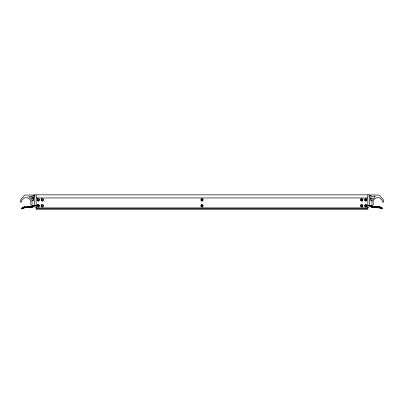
<?xml version="1.0" encoding="UTF-8"?>
<svg xmlns="http://www.w3.org/2000/svg" width="404" height="404" viewBox="0 0 404 404"><rect width="100%" height="100%" fill="white"/><g stroke="black" fill="none" stroke-linecap="round" stroke-linejoin="round"><path stroke-width="0.61" d="M31.285 196.94L31.305 196.496L31.295 197.445M33.638 195.304L33.345 196.248L32.845 195.177L32.179 194.92L24.599 195.172L20.831 199.48L20.215 201.965L21.205 202.313C21.72 199.384 24.407 196.899 27.523 197.819A4.57 4.57 0 0 1 30.3 200.217L30.997 201.722L32.047 201.722L32.047 205.484L34.552 205.484L34.436 195.304C33.502 194.577 33.694 196.324 33.194 195.814L33.426 194.905L34.704 194.844L369.296 194.844L370.574 194.905L370.806 195.814C370.306 196.324 370.498 194.577 369.564 195.304L369.448 205.484L371.953 205.484L371.953 201.722L373.003 201.722L373.7 200.217A4.57 4.57 0 0 1 376.478 197.819C379.593 196.899 382.28 199.384 382.795 202.313L383.785 201.965L383.169 199.48L379.401 195.172L371.821 194.92L371.155 195.177L370.655 196.248L370.362 195.304M33.598 205.646L33.3 206.611L31.795 207.479L24.876 207.641L21.574 208.929L21.351 208.383L24.594 206.641L31.532 206.535L32.502 205.974M34.436 195.859L34.552 196.349M32.315 206.277L32.648 205.692M33.603 205.949L32.966 207.055C29.527 208.419 25.306 206.388 22.19 208.873M39.254 205.833L38.739 206.722L37.718 206.722L37.203 205.833L37.718 204.944L38.739 204.944L39.254 205.833L38.739 204.949M369.448 196.349L369.564 195.859M381.654 208.292L382.169 207.989L382.649 208.383L382.426 208.929C378.851 207.222 374.826 207.898 371.034 207.055L370.397 205.949M24.649 206.697L21.831 207.989L22.346 208.292M26.977 206.641L31.638 206.525M33.143 197.516L32.638 197.516L33.35 197.516M36.168 197.965L367.832 197.965M31.204 198.591L33.537 198.591M370.463 198.591L372.796 198.591M31.204 205.394L32.37 205.394M34.552 205.353L35.794 205.727L36.163 205.237L35.895 205.681L34.613 205.469L34.552 206.378A0.717 0.717 0 0 0 35.269 207.095L36.436 207.095M369.448 205.353L368.206 205.727L367.832 205.237L368.105 205.681L369.387 205.469L369.448 206.378A0.717 0.717 0 0 1 368.731 207.095L367.564 207.095M371.63 205.394L372.796 205.394M36.168 207.898L367.832 207.898M36.168 208.797L367.832 208.797M371.498 205.974L372.468 206.535L379.406 206.641L382.169 207.989L379.351 206.697L372.362 206.525L371.352 205.692M381.81 208.873L379.189 207.59L372.205 207.479L370.7 206.611L370.402 205.646M373.24 202.545L373.24 204.838M371.104 198.591L371.104 201.066M367.832 194.92L367.832 209.156L36.168 209.156L36.168 194.92M32.896 198.591L32.896 201.066M30.76 202.545L30.76 204.838M375.089 196.566L372.256 200.339L371.922 200.621L370.801 200.429L370.7 197.556L371.645 196.364L374.574 196.172L375.089 196.566M33.3 200.111L32.931 200.621L31.744 200.339L30.285 198.056L29.022 197.061L29.103 196.283L32.355 196.364L33.3 197.556L33.3 200.111M37.718 199.036L37.203 199.924L37.718 200.808L38.739 200.808L39.254 199.919L38.739 199.036L37.718 199.036M41.743 199.036L41.233 199.924L41.743 200.808L42.768 200.808L43.279 199.919L42.768 199.036L41.743 199.036M41.743 204.944L41.233 205.833L41.743 206.722L42.768 206.717L43.279 205.833L42.768 204.944L41.743 204.949M201.49 199.041L200.98 199.935L201.49 200.818L202.515 200.818L203.03 199.929L202.515 199.041L201.49 199.046M201.49 204.954L200.98 205.843L201.49 206.727L202.515 206.727L203.03 205.838L202.515 204.954L201.49 204.954M361.237 199.036L360.727 199.924L361.237 200.808L362.262 200.808L362.772 199.919L362.262 199.036L361.237 199.036M361.237 204.944L360.727 205.833L361.237 206.722L362.262 206.717L362.772 205.833L362.262 204.944L361.237 204.949M365.267 199.036L364.756 199.924L365.267 200.808L366.292 200.808L366.802 199.919L366.292 199.036L365.267 199.036M365.267 204.944L364.756 205.833L365.267 206.722L366.292 206.717L366.802 205.833L366.292 204.944L365.267 204.949M37.496 198.935L37.047 200.313L38.223 201.167L38.951 200.934L39.4 199.551L38.951 198.935L37.496 198.935M41.526 198.935L41.077 200.313L42.253 201.167L42.981 200.934L43.43 199.551L42.981 198.935L41.526 198.935M37.496 204.843L37.047 206.227L38.223 207.08L38.951 206.843L39.4 205.459L38.951 204.843L37.496 204.843M41.526 204.843L41.077 206.227L42.253 207.08L42.981 206.843L43.43 205.459L42.981 204.843L41.526 204.843M201.273 198.94L200.823 200.323L202 201.177L202.727 200.939L203.177 199.561L202.727 198.94L201.273 198.94M201.273 204.853L200.823 206.232L202 207.085L202.727 206.853L203.177 205.469L202.727 204.853L201.273 204.853M361.019 198.935L360.57 200.313L361.747 201.167L362.474 200.934L362.918 199.551L362.474 198.935L361.019 198.935M365.049 198.935L364.6 200.313L365.777 201.167L366.504 200.934L366.948 199.551L366.504 198.935L365.049 198.935M361.019 204.843L360.57 206.227L361.747 207.08L362.474 206.843L362.918 205.459L362.474 204.843L361.019 204.843M365.049 204.843L364.6 206.227L365.777 207.08L366.504 206.843L366.948 205.459L366.504 204.843L365.049 204.843"/></g></svg>
